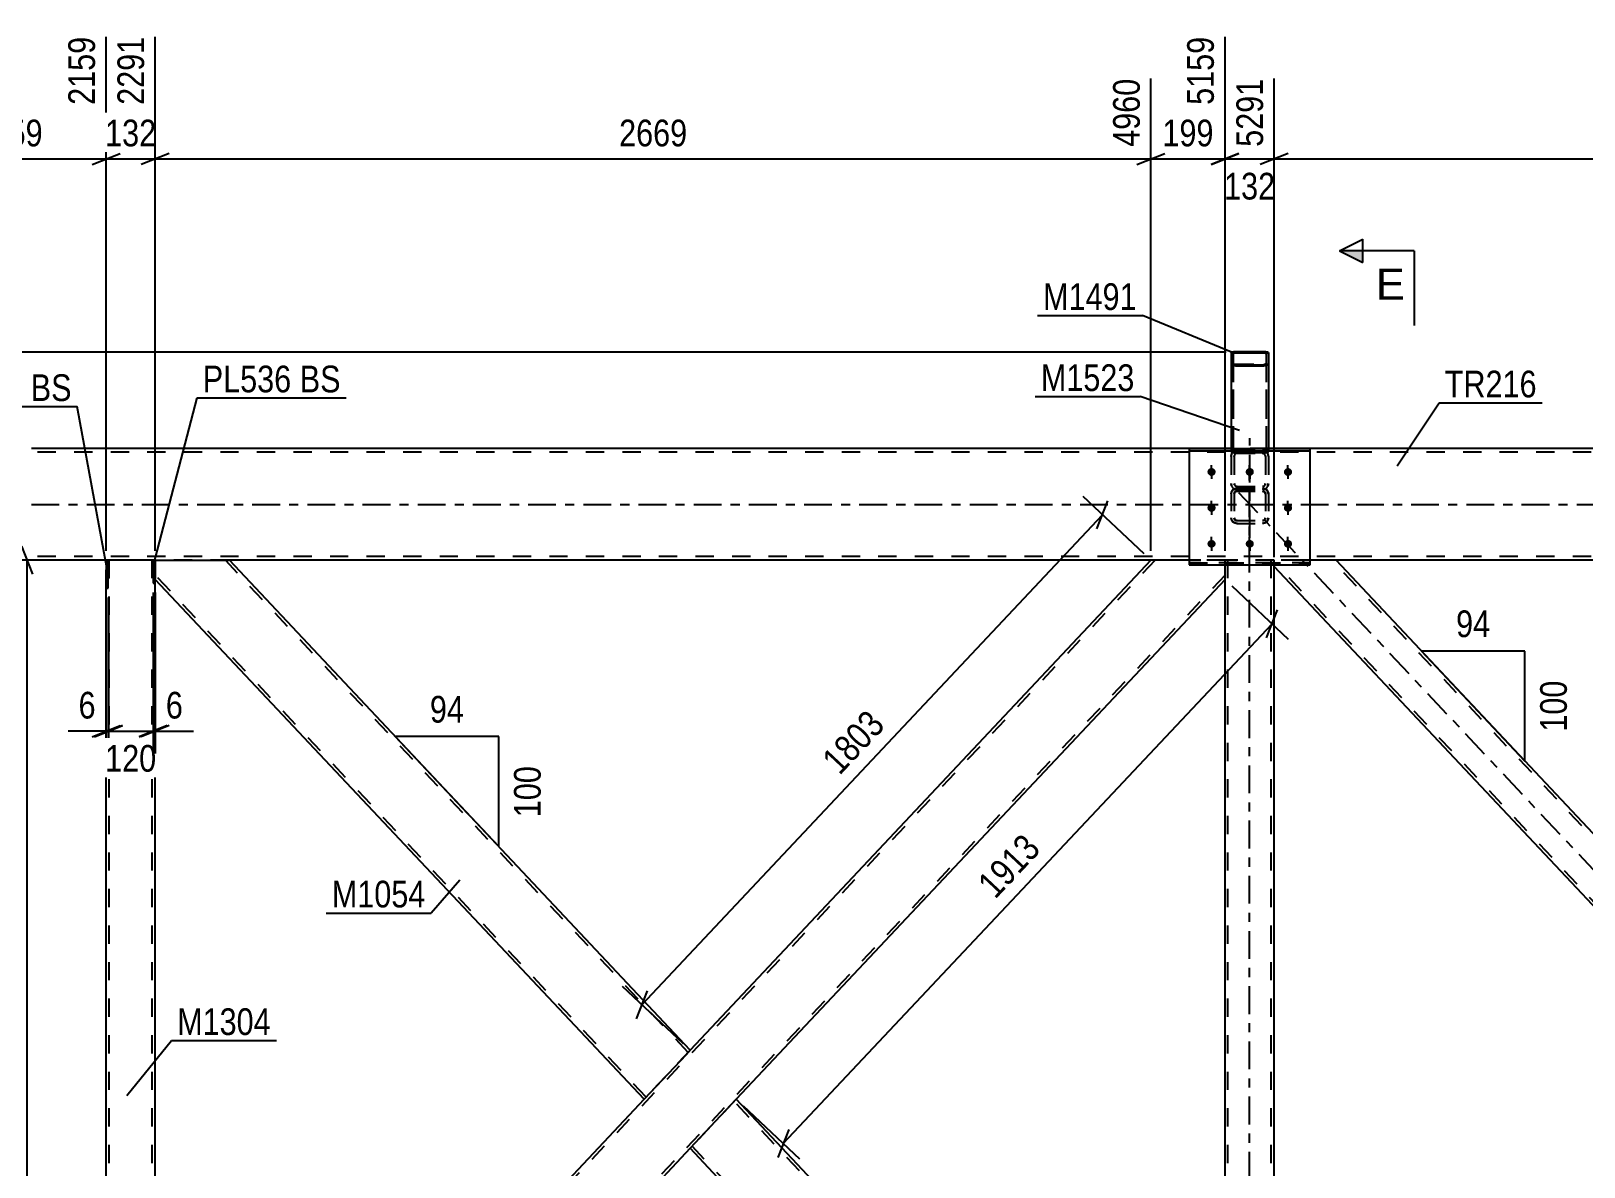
# Model space of a CAD drawing. Header units: millimetres. Extents: x 0 to 1189, y 0 to 841.
# Drawn here: x 98.6 to 265.1, y 600.6 to 722.4 of the extents above; entities that cross this region are included whole.
import ezdxf

# ---------------------------------------------------------------- set-up
doc = ezdxf.new("R2010")
doc.units = ezdxf.units.MM
doc.linetypes.add('DXK_LINE_DOT2', pattern=[3.9198, 1.9599, -1.9599])
doc.linetypes.add('DXK_LINE_DOT3', pattern=[5.9187, 2.979, -0.9799, 0.9799, -0.9799])
doc.styles.add('Arial', font='ARIAL.TTF', dxfattribs={"height": 0.2})
doc.styles.add('Arial Narrow', font='ARIALN.TTF', dxfattribs={"height": 0.2})

# ---------------------------------------------------------------- blocks, each defined once
blk = doc.blocks.new('Part-761551702-4810 - 4748')
at = {"color": 7, "linetype": 'DXK_LINE_DOT3'}
blk.add_line((229.27, 540.02), (229.27, 675.62), dxfattribs=at)
at = {"color": 7, "linetype": 'DXK_LINE_DOT2'}
for p, q in [((231.91, 665.62), (226.63, 665.62)), ((226.63, 663.55), (226.63, 665.62)), ((226.95, 550.02), (226.95, 665.62)), ((231.59, 550.02), (231.59, 665.62)), ((231.91, 664.96), (231.91, 665.62)), ((226.63, 550.02), (226.63, 552.08)), ((231.91, 550.02), (226.63, 550.02)), ((231.91, 550.02), (231.91, 550.68))]:
    blk.add_line(p, q, dxfattribs=at)
at = {"color": 2, "linetype": 'Continuous'}
for p, q in [((231.91, 550.68), (231.91, 664.96)), ((226.63, 552.08), (226.63, 663.55))]:
    blk.add_line(p, q, dxfattribs=at)
blk = doc.blocks.new('Part-761551702-4831 - 4748')
at = {"color": 2, "linetype": 'Continuous'}
for p, q in [((235.78, 677.57), (222.78, 677.57)), ((222.78, 677.57), (222.78, 665.13)), ((222.78, 677.35), (235.78, 677.35)), ((235.78, 665.13), (235.78, 677.57)), ((222.78, 665.13), (235.78, 665.13))]:
    blk.add_line(p, q, dxfattribs=at)
at = {"color": 7, "linetype": 'DXK_LINE_DOT2'}
blk.add_line((222.78, 665.35), (235.78, 665.35), dxfattribs=at)
blk = doc.blocks.new('Bolt-761551702-4832 - 4748')
at = {"linetype": 'Continuous'}
for points in [[(225.18, 675.51), (225.28, 675.5), (225.36, 675.47), (225.44, 675.43), (225.51, 675.37), (225.57, 675.3), (225.6, 675.22), (225.62, 675.14), (225.62, 675.05), (225.6, 674.96), (225.57, 674.89), (225.51, 674.82), (225.44, 674.76), (225.36, 674.71), (225.28, 674.69), (225.18, 674.68), (225.09, 674.69), (225.01, 674.71), (224.93, 674.76), (224.86, 674.82), (224.8, 674.89), (224.77, 674.96), (224.75, 675.05), (224.75, 675.14), (224.77, 675.22), (224.8, 675.3), (224.86, 675.37), (224.93, 675.43), (225.01, 675.47), (225.09, 675.5)], [(229.28, 675.51), (229.38, 675.5), (229.46, 675.47), (229.54, 675.43), (229.61, 675.37), (229.67, 675.3), (229.7, 675.22), (229.72, 675.14), (229.72, 675.05), (229.7, 674.96), (229.67, 674.89), (229.61, 674.82), (229.54, 674.76), (229.46, 674.71), (229.38, 674.69), (229.28, 674.68), (229.19, 674.69), (229.11, 674.71), (229.03, 674.76), (228.96, 674.82), (228.9, 674.89), (228.87, 674.96), (228.85, 675.05), (228.85, 675.14), (228.87, 675.22), (228.9, 675.3), (228.96, 675.37), (229.03, 675.43), (229.11, 675.47), (229.19, 675.5)], [(233.38, 675.51), (233.48, 675.5), (233.56, 675.47), (233.64, 675.43), (233.71, 675.37), (233.77, 675.3), (233.8, 675.22), (233.82, 675.14), (233.82, 675.05), (233.8, 674.96), (233.77, 674.89), (233.71, 674.82), (233.64, 674.76), (233.56, 674.71), (233.48, 674.69), (233.38, 674.68), (233.29, 674.69), (233.21, 674.71), (233.13, 674.76), (233.06, 674.82), (233, 674.89), (232.97, 674.96), (232.95, 675.05), (232.95, 675.14), (232.97, 675.22), (233, 675.3), (233.06, 675.37), (233.13, 675.43), (233.21, 675.47), (233.29, 675.5)], [(225.18, 671.65), (225.28, 671.64), (225.36, 671.62), (225.44, 671.57), (225.51, 671.52), (225.57, 671.45), (225.6, 671.37), (225.62, 671.28), (225.62, 671.2), (225.6, 671.11), (225.57, 671.03), (225.51, 670.96), (225.44, 670.9), (225.36, 670.86), (225.28, 670.83), (225.18, 670.83), (225.09, 670.83), (225.01, 670.86), (224.93, 670.9), (224.86, 670.96), (224.8, 671.03), (224.77, 671.11), (224.75, 671.2), (224.75, 671.28), (224.77, 671.37), (224.8, 671.45), (224.86, 671.52), (224.93, 671.57), (225.01, 671.62), (225.09, 671.64)], [(233.38, 671.65), (233.48, 671.64), (233.56, 671.62), (233.64, 671.57), (233.71, 671.52), (233.77, 671.45), (233.8, 671.37), (233.82, 671.28), (233.82, 671.2), (233.8, 671.11), (233.77, 671.03), (233.71, 670.96), (233.64, 670.9), (233.56, 670.86), (233.48, 670.83), (233.38, 670.83), (233.29, 670.83), (233.21, 670.86), (233.13, 670.9), (233.06, 670.96), (233, 671.03), (232.97, 671.11), (232.95, 671.2), (232.95, 671.28), (232.97, 671.37), (233, 671.45), (233.06, 671.52), (233.13, 671.57), (233.21, 671.62), (233.29, 671.64)], [(225.18, 667.8), (225.28, 667.79), (225.36, 667.76), (225.44, 667.72), (225.51, 667.66), (225.57, 667.59), (225.6, 667.51), (225.62, 667.43), (225.62, 667.34), (225.6, 667.26), (225.57, 667.18), (225.51, 667.11), (225.44, 667.05), (225.36, 667.01), (225.28, 666.98), (225.18, 666.97), (225.09, 666.98), (225.01, 667.01), (224.93, 667.05), (224.86, 667.11), (224.8, 667.18), (224.77, 667.26), (224.75, 667.34), (224.75, 667.43), (224.77, 667.51), (224.8, 667.59), (224.86, 667.66), (224.93, 667.72), (225.01, 667.76), (225.09, 667.79)], [(229.28, 667.8), (229.38, 667.79), (229.46, 667.76), (229.54, 667.72), (229.61, 667.66), (229.67, 667.59), (229.7, 667.51), (229.72, 667.43), (229.72, 667.34), (229.7, 667.26), (229.67, 667.18), (229.61, 667.11), (229.54, 667.05), (229.46, 667.01), (229.38, 666.98), (229.28, 666.97), (229.19, 666.98), (229.11, 667.01), (229.03, 667.05), (228.96, 667.11), (228.9, 667.18), (228.87, 667.26), (228.85, 667.34), (228.85, 667.43), (228.87, 667.51), (228.9, 667.59), (228.96, 667.66), (229.03, 667.72), (229.11, 667.76), (229.19, 667.79)], [(233.38, 667.8), (233.48, 667.79), (233.56, 667.76), (233.64, 667.72), (233.71, 667.66), (233.77, 667.59), (233.8, 667.51), (233.82, 667.43), (233.82, 667.34), (233.8, 667.26), (233.77, 667.18), (233.71, 667.11), (233.64, 667.05), (233.56, 667.01), (233.48, 666.98), (233.38, 666.97), (233.29, 666.98), (233.21, 667.01), (233.13, 667.05), (233.06, 667.11), (233, 667.18), (232.97, 667.26), (232.95, 667.34), (232.95, 667.43), (232.97, 667.51), (233, 667.59), (233.06, 667.66), (233.13, 667.72), (233.21, 667.76), (233.29, 667.79)]]:
    blk.add_hatch(color=1, dxfattribs=at).paths.add_polyline_path(points)
at = {"color": 1, "linetype": 'Continuous'}
for p, q in [((225.18, 675.49), (225.18, 674.35)), ((229.28, 675.49), (229.28, 674.35)), ((233.38, 675.49), (233.38, 674.35)), ((225.18, 671.64), (225.18, 670.5)), ((233.38, 671.64), (233.38, 670.5)), ((225.18, 667.78), (225.18, 666.65)), ((229.28, 667.78), (229.28, 666.65)), ((233.38, 667.78), (233.38, 666.65))]:
    blk.add_line(p, q, dxfattribs=at)
blk = doc.blocks.new('Part-761551702-4893 - 4748')
at = {"color": 7, "linetype": 'DXK_LINE_DOT2'}
for p, q in [((219.13, 665.62), (111.91, 551.61)), ((218.76, 665.62), (218.69, 665.62)), ((226.63, 665.62), (222.78, 665.62)), ((226.63, 665.13), (226.63, 665.62)), ((226.63, 664.02), (119.42, 550.02)), ((169.27, 613.07), (164.33, 607.82)), ((174.22, 607.82), (169.27, 602.56)), ((111.91, 550.02), (111.91, 552.08)), ((118.98, 550.02), (119.6, 550.02)), ((119.86, 550.02), (119.79, 550.02))]:
    blk.add_line(p, q, dxfattribs=at)
at = {"color": 2, "linetype": 'Continuous'}
for p, q in [((218.69, 665.62), (169.27, 613.07)), ((218.76, 665.62), (218.76, 665.62)), ((222.78, 665.62), (218.76, 665.62)), ((226.63, 663.55), (226.63, 665.13)), ((226.63, 663.55), (174.22, 607.82)), ((164.33, 607.82), (111.91, 552.08)), ((169.27, 602.56), (119.86, 550.02)), ((118.98, 550.02), (111.91, 550.02)), ((119.79, 550.02), (118.98, 550.02)), ((119.79, 550.02), (119.79, 550.02))]:
    blk.add_line(p, q, dxfattribs=at)
blk = doc.blocks.new('Part-761551702-4898 - 4748')
at = {"color": 7, "linetype": 'DXK_LINE_DOT2'}
for p, q in [((111.91, 665.62), (106.63, 665.62)), ((106.63, 662.64), (106.63, 665.62)), ((106.95, 550.02), (106.95, 665.62)), ((111.59, 550.02), (111.59, 665.62)), ((111.91, 663.15), (111.91, 665.62)), ((106.63, 550.02), (106.63, 552.99)), ((111.91, 550.02), (111.91, 552.48)), ((111.91, 550.02), (106.63, 550.02))]:
    blk.add_line(p, q, dxfattribs=at)
at = {"color": 2, "linetype": 'Continuous'}
for p, q in [((111.91, 552.48), (111.91, 663.15)), ((106.63, 552.99), (106.63, 662.64))]:
    blk.add_line(p, q, dxfattribs=at)
blk = doc.blocks.new('Part-761551702-4953 - 4748')
at = {"color": 2, "linetype": 'Continuous'}
for p, q in [((169.27, 602.56), (174.22, 607.82)), ((226.63, 552.08), (174.22, 607.82)), ((218.69, 550.02), (169.27, 602.56)), ((226.63, 550.02), (226.63, 552.08)), ((218.76, 550.02), (226.63, 550.02))]:
    blk.add_line(p, q, dxfattribs=at)
at = {"color": 7, "linetype": 'DXK_LINE_DOT2'}
for p, q in [((226.63, 551.61), (174, 607.58)), ((169.49, 602.79), (169.51, 602.81)), ((219.13, 550.02), (169.49, 602.79)), ((218.76, 550.02), (218.69, 550.02))]:
    blk.add_line(p, q, dxfattribs=at)
blk = doc.blocks.new('Part-761551702-4989 - 4748')
at = {"color": 7, "linetype": 'DXK_LINE_DOT2'}
for p, q in [((227.28, 676.76), (227.33, 677.02)), ((227.28, 676.76), (227.28, 670.18)), ((227.63, 676.89), (227.6, 676.76)), ((227.6, 676.76), (227.6, 670.18)), ((227.68, 677.39), (227.92, 677.44)), ((227.92, 677.1), (227.8, 677.08)), ((227.92, 677.44), (230.64, 677.44)), ((227.92, 677.1), (230.64, 677.1)), ((230.64, 677.44), (230.89, 677.39)), ((230.77, 677.08), (230.64, 677.1)), ((230.96, 676.76), (230.94, 676.89)), ((230.96, 676.76), (230.96, 670.18)), ((231.24, 677.02), (231.28, 676.76)), ((231.28, 676.76), (231.28, 670.18)), ((227.33, 673.61), (227.28, 673.87)), ((227.33, 672.97), (227.28, 672.74)), ((227.47, 673.16), (227.33, 672.97)), ((227.68, 673.29), (227.47, 673.16)), ((227.6, 673.87), (227.63, 673.74)), ((227.6, 672.74), (227.63, 672.85)), ((227.63, 672.85), (227.7, 672.95)), ((227.92, 673.34), (227.68, 673.29)), ((227.92, 673.19), (227.68, 673.24)), ((227.7, 672.95), (227.8, 673.01)), ((227.8, 673.55), (227.92, 673.53)), ((227.8, 673.01), (227.92, 673.04)), ((227.92, 673.53), (230.64, 673.53)), ((227.92, 673.34), (230.64, 673.34)), ((227.92, 673.19), (230.64, 673.19)), ((227.92, 673.04), (230.64, 673.04)), ((230.64, 673.53), (230.77, 673.55)), ((230.89, 673.29), (230.64, 673.34)), ((230.89, 673.24), (230.64, 673.19)), ((230.64, 673.04), (230.77, 673.01)), ((230.77, 673.01), (230.87, 672.95)), ((230.87, 672.95), (230.94, 672.85)), ((231.1, 673.16), (230.89, 673.29)), ((230.94, 673.74), (230.96, 673.87)), ((230.94, 672.85), (230.96, 672.74)), ((231.24, 672.97), (231.1, 673.16)), ((231.28, 673.87), (231.24, 673.61)), ((231.28, 672.74), (231.24, 672.97)), ((227.28, 670.18), (227.33, 669.95)), ((227.33, 669.95), (227.47, 669.75)), ((227.47, 669.75), (227.68, 669.62)), ((227.63, 670.07), (227.6, 670.18)), ((227.7, 669.97), (227.63, 670.07)), ((227.68, 669.62), (227.92, 669.58)), ((227.8, 669.9), (227.7, 669.97)), ((227.92, 669.88), (227.8, 669.9)), ((227.92, 669.88), (230.64, 669.88)), ((227.92, 669.58), (230.64, 669.58)), ((230.77, 669.9), (230.64, 669.88)), ((230.64, 669.58), (230.89, 669.62)), ((230.87, 669.97), (230.77, 669.9)), ((230.94, 670.07), (230.87, 669.97)), ((230.89, 669.62), (231.1, 669.75)), ((230.96, 670.18), (230.94, 670.07)), ((231.1, 669.75), (231.24, 669.95)), ((231.24, 669.95), (231.28, 670.18))]:
    blk.add_line(p, q, dxfattribs=at)
for centre, radius, start, end in [((227.95, 676.79), 0.662, 114.32, 159.2417), ((227.94, 676.77), 0.331, 114.32, 159.2417), ((230.63, 676.77), 0.331, 20.7583, 65.68), ((230.62, 676.79), 0.662, 20.7583, 65.68), ((227.95, 673.84), 0.662, 200.7583, 245.68), ((227.94, 673.85), 0.331, 200.7583, 245.68), ((230.63, 673.85), 0.331, 294.32, 339.2417), ((230.62, 673.84), 0.662, 294.32, 339.2417)]:
    blk.add_arc(centre, radius, start, end, dxfattribs=at)
blk = doc.blocks.new('Part-761551702-4994 - 4748')
at = {"color": 2, "linetype": 'Continuous'}
for p, q in [((111.91, 665.62), (119.79, 665.62)), ((169.27, 613.07), (119.86, 665.62)), ((164.33, 607.82), (111.91, 663.55)), ((168.84, 612.6), (169.15, 612.93)), ((169.27, 613.07), (169.15, 612.93)), ((168.84, 612.6), (164.33, 607.82))]:
    blk.add_line(p, q, dxfattribs=at)
at = {"color": 7, "linetype": 'DXK_LINE_DOT2'}
for p, q in [((111.91, 663.55), (111.91, 665.62)), ((119.86, 665.62), (118.98, 665.62)), ((169.06, 612.84), (119.42, 665.62)), ((164.55, 608.05), (111.91, 664.02)), ((169.15, 612.93), (169.06, 612.84)), ((169, 612.78), (168.84, 612.6)), ((164.55, 608.05), (164.57, 608.07))]:
    blk.add_line(p, q, dxfattribs=at)
blk = doc.blocks.new('Part-761551702-4999 - 4748')
at = {"color": 7, "linetype": 'DXK_LINE_DOT2'}
for p, q in [((340.45, 665.62), (231.91, 550.21)), ((346.63, 665.42), (238.1, 550.02)), ((346.63, 665.62), (340.01, 665.62)), ((289.27, 611.67), (285.65, 607.82)), ((292.9, 607.82), (289.27, 603.96)), ((238.54, 550.02), (231.91, 550.02))]:
    blk.add_line(p, q, dxfattribs=at)
at = {"color": 2, "linetype": 'Continuous'}
for p, q in [((340.01, 665.62), (289.27, 611.67)), ((346.63, 664.96), (292.9, 607.82)), ((346.63, 664.96), (346.63, 665.62)), ((231.91, 550.68), (285.65, 607.82)), ((289.27, 603.96), (238.54, 550.02)), ((231.91, 550.02), (231.91, 550.68))]:
    blk.add_line(p, q, dxfattribs=at)
blk = doc.blocks.new('Part-761551702-5028 - 4748')
at = {"color": 7, "linetype": 'DXK_LINE_DOT3'}
blk.add_line((229.28, 668.04), (229.28, 678.73), dxfattribs=at)
at = {"color": 7, "linetype": 'DXK_LINE_DOT2'}
for p, q in [((227.33, 677.02), (227.28, 676.76)), ((227.28, 676.76), (227.28, 670.18)), ((227.6, 676.76), (227.63, 676.89)), ((227.6, 676.76), (227.6, 670.18)), ((227.92, 677.44), (227.68, 677.39)), ((227.8, 677.07), (227.92, 677.1)), ((227.92, 677.44), (230.64, 677.44)), ((227.92, 677.1), (230.64, 677.1)), ((230.89, 677.39), (230.64, 677.44)), ((230.64, 677.1), (230.77, 677.07)), ((230.94, 676.89), (230.96, 676.76)), ((230.96, 676.76), (230.96, 670.18)), ((231.28, 676.76), (231.24, 677.02)), ((231.28, 676.76), (231.28, 670.18)), ((227.28, 673.87), (227.33, 673.61)), ((227.28, 672.74), (227.33, 672.97)), ((227.33, 672.97), (227.47, 673.16)), ((227.47, 673.16), (227.68, 673.29)), ((227.63, 673.74), (227.6, 673.87)), ((227.63, 672.85), (227.6, 672.74)), ((227.7, 672.95), (227.63, 672.85)), ((227.68, 673.29), (227.92, 673.34)), ((227.68, 673.24), (227.92, 673.18)), ((227.8, 673.01), (227.7, 672.95)), ((227.92, 673.53), (227.8, 673.55)), ((227.92, 673.04), (227.8, 673.01)), ((227.92, 673.53), (230.64, 673.53)), ((227.92, 673.34), (230.64, 673.34)), ((227.92, 673.18), (230.64, 673.18)), ((227.92, 673.04), (230.64, 673.04)), ((230.77, 673.55), (230.64, 673.53)), ((230.64, 673.34), (230.89, 673.29)), ((230.64, 673.18), (230.89, 673.24)), ((230.77, 673.01), (230.64, 673.04)), ((230.87, 672.95), (230.77, 673.01)), ((230.94, 672.85), (230.87, 672.95)), ((230.89, 673.29), (231.1, 673.16)), ((230.96, 673.87), (230.94, 673.74)), ((230.96, 672.74), (230.94, 672.85)), ((231.1, 673.16), (231.24, 672.97)), ((231.24, 673.61), (231.28, 673.87)), ((231.24, 672.97), (231.28, 672.74)), ((227.33, 669.95), (227.28, 670.18)), ((227.47, 669.75), (227.33, 669.95)), ((227.68, 669.62), (227.47, 669.75)), ((227.6, 670.18), (227.63, 670.06)), ((227.63, 670.06), (227.7, 669.97)), ((227.92, 669.58), (227.68, 669.62)), ((227.7, 669.97), (227.8, 669.9)), ((227.8, 669.9), (227.92, 669.88)), ((227.92, 669.88), (230.64, 669.88)), ((227.92, 669.58), (230.64, 669.58)), ((230.64, 669.88), (230.77, 669.9)), ((230.89, 669.62), (230.64, 669.58)), ((230.77, 669.9), (230.87, 669.97)), ((230.87, 669.97), (230.94, 670.06)), ((231.1, 669.75), (230.89, 669.62)), ((230.94, 670.06), (230.96, 670.18)), ((231.24, 669.95), (231.1, 669.75)), ((231.28, 670.18), (231.24, 669.95))]:
    blk.add_line(p, q, dxfattribs=at)
for centre, radius, start, end in [((227.95, 676.79), 0.662, 114.32, 159.2417), ((227.94, 676.77), 0.331, 114.32, 159.2417), ((230.63, 676.77), 0.331, 20.7583, 65.68), ((230.62, 676.79), 0.662, 20.7583, 65.68), ((227.95, 673.84), 0.662, 200.7583, 245.68), ((227.94, 673.85), 0.331, 200.7583, 245.68), ((230.63, 673.85), 0.331, 294.32, 339.2417), ((230.62, 673.84), 0.662, 294.32, 339.2417)]:
    blk.add_arc(centre, radius, start, end, dxfattribs=at)
blk = doc.blocks.new('Part-761551702-5031 - 4748')
at = {"color": 7, "linetype": 'DXK_LINE_DOT2'}
for p, q in [((235.78, 677.57), (222.78, 677.57)), ((222.78, 677.57), (222.78, 665.13)), ((222.78, 677.35), (235.78, 677.35)), ((235.78, 665.13), (235.78, 677.57)), ((235.78, 665.35), (222.78, 665.35)), ((222.78, 665.13), (235.78, 665.13))]:
    blk.add_line(p, q, dxfattribs=at)
blk = doc.blocks.new('Part-761551702-5036 - 4748')
at = {"color": 7, "linetype": 'DXK_LINE_DOT3'}
blk.add_line((228.07, 672.9), (294.31, 602.46), dxfattribs=at)
at = {"color": 7, "linetype": 'DXK_LINE_DOT2'}
for p, q in [((238.54, 665.62), (231.91, 665.62)), ((231.91, 665.13), (231.91, 665.62)), ((285.87, 608.05), (231.91, 665.42)), ((289.06, 611.44), (238.1, 665.62)), ((289.24, 611.63), (288.84, 611.2)), ((285.87, 608.05), (285.89, 608.07))]:
    blk.add_line(p, q, dxfattribs=at)
at = {"color": 2, "linetype": 'Continuous'}
for p, q in [((231.91, 664.96), (231.91, 665.13)), ((285.65, 607.82), (231.91, 664.96)), ((289.27, 611.67), (238.54, 665.62)), ((288.84, 611.2), (285.65, 607.82)), ((289.27, 611.67), (288.84, 611.2))]:
    blk.add_line(p, q, dxfattribs=at)
blk = doc.blocks.new('Part-761551702-5060 - 4748')
at = {"color": 7, "linetype": 'DXK_LINE_DOT2'}
for p, q in [((111.67, 665.62), (111.91, 665.62)), ((111.67, 665.62), (111.67, 663.15)), ((111.91, 665.62), (111.91, 663.15)), ((111.67, 663.15), (111.91, 663.15))]:
    blk.add_line(p, q, dxfattribs=at)
blk = doc.blocks.new('Part-761551702-5067 - 4748')
at = {"color": 2, "linetype": 'Continuous'}
for p, q in [((106.64, 665.62), (106.63, 662.64)), ((106.88, 665.62), (106.64, 665.62)), ((106.87, 662.64), (106.88, 665.62)), ((106.63, 662.64), (106.87, 662.64))]:
    blk.add_line(p, q, dxfattribs=at)
blk = doc.blocks.new('Part-761551702-5072 - 4748')
at = {"color": 7, "linetype": 'DXK_LINE_DOT2'}
for p, q in [((106.64, 665.62), (106.63, 662.64)), ((106.64, 665.62), (106.88, 665.62)), ((106.88, 665.62), (106.87, 662.64)), ((106.63, 662.64), (106.87, 662.64))]:
    blk.add_line(p, q, dxfattribs=at)
blk = doc.blocks.new('Part-761551702-5093 - 4748')
at = {"color": 2, "linetype": 'Continuous'}
for p, q in [((227.28, 677.62), (98.63, 677.62)), ((467.28, 677.62), (231.28, 677.62)), ((106.64, 665.62), (98.63, 665.62)), ((111.67, 665.62), (106.88, 665.62)), ((218.76, 665.62), (119.79, 665.62)), ((462.78, 665.62), (235.78, 665.62))]:
    blk.add_line(p, q, dxfattribs=at)
at = {"color": 7, "linetype": 'DXK_LINE_DOT2'}
for p, q in [((1077.28, 677.22), (98.63, 677.22)), ((231.28, 677.62), (227.28, 677.62)), ((1077.28, 666.02), (98.63, 666.02)), ((106.88, 665.62), (106.64, 665.62)), ((119.79, 665.62), (111.67, 665.62)), ((235.78, 665.62), (218.76, 665.62))]:
    blk.add_line(p, q, dxfattribs=at)
at = {"color": 7, "linetype": 'DXK_LINE_DOT3'}
blk.add_line((98.63, 671.62), (1077.28, 671.62), dxfattribs=at)
blk = doc.blocks.new('Part-761551702-5103 - 4748')
at = {"color": 2, "linetype": 'Continuous'}
for p, q in [((111.91, 665.62), (111.67, 665.62)), ((111.67, 665.62), (111.67, 663.15)), ((111.91, 663.15), (111.91, 665.62)), ((111.67, 663.15), (111.91, 663.15))]:
    blk.add_line(p, q, dxfattribs=at)
blk = doc.blocks.new('Bolt-761551702-5142 - 4748')
at = {"color": 1, "linetype": 'DXK_LINE_DOT2'}
for p, q in [((225.18, 674.69), (225.18, 675.83)), ((229.26, 674.69), (229.26, 675.83)), ((233.38, 674.69), (233.38, 675.83)), ((225.18, 670.86), (225.18, 672)), ((233.38, 670.86), (233.38, 672)), ((225.18, 666.99), (225.18, 668.12)), ((229.26, 666.99), (229.26, 668.12)), ((233.38, 666.99), (233.38, 668.12))]:
    blk.add_line(p, q, dxfattribs=at)
blk = doc.blocks.new('Part-761551702-5170 - 4748')
at = {"color": 2, "linetype": 'Continuous'}
for p, q in [((227.32, 687.84), (227.28, 687.78)), ((227.42, 687.9), (227.32, 687.84)), ((227.58, 687.94), (227.42, 687.9)), ((227.52, 687.78), (227.54, 687.81)), ((227.54, 687.81), (227.59, 687.84)), ((227.76, 687.95), (227.58, 687.94)), ((227.59, 687.84), (227.67, 687.86)), ((227.67, 687.86), (227.76, 687.86)), ((227.76, 687.95), (230.8, 687.95)), ((227.76, 687.86), (230.8, 687.86)), ((230.99, 687.94), (230.8, 687.95)), ((230.8, 687.86), (230.9, 687.86)), ((230.9, 687.86), (230.97, 687.84)), ((230.97, 687.84), (231.03, 687.81)), ((231.14, 687.9), (230.99, 687.94)), ((231.03, 687.81), (231.04, 687.78)), ((231.25, 687.84), (231.14, 687.9)), ((231.28, 687.78), (231.25, 687.84)), ((227.28, 687.78), (227.28, 677.57)), ((227.28, 686.67), (227.32, 686.6)), ((227.32, 686.6), (227.42, 686.55)), ((227.42, 686.55), (227.58, 686.51)), ((227.52, 687.78), (227.52, 686.67)), ((227.54, 686.64), (227.52, 686.67)), ((227.59, 686.61), (227.54, 686.64)), ((227.58, 686.51), (227.76, 686.49)), ((227.67, 686.59), (227.59, 686.61)), ((227.76, 686.58), (227.67, 686.59)), ((227.76, 686.58), (230.8, 686.58)), ((227.76, 686.49), (230.8, 686.49)), ((230.9, 686.59), (230.8, 686.58)), ((230.8, 686.49), (230.99, 686.51)), ((230.97, 686.61), (230.9, 686.59)), ((231.03, 686.64), (230.97, 686.61)), ((230.99, 686.51), (231.14, 686.55)), ((231.04, 686.67), (231.03, 686.64)), ((231.04, 687.78), (231.04, 686.67)), ((231.14, 686.55), (231.25, 686.6)), ((231.25, 686.6), (231.28, 686.67)), ((231.28, 687.78), (231.28, 677.57))]:
    blk.add_line(p, q, dxfattribs=at)
at = {"color": 7, "linetype": 'DXK_LINE_DOT2'}
for p, q in [((227.52, 686.67), (227.52, 677.3)), ((231.04, 686.67), (231.04, 677.3)), ((231.28, 677.62), (227.28, 677.62)), ((227.28, 677.57), (227.28, 677.3)), ((227.28, 677.44), (227.52, 677.44)), ((227.32, 677.24), (227.28, 677.3)), ((227.42, 677.18), (227.32, 677.24)), ((227.58, 677.14), (227.42, 677.18)), ((227.52, 677.3), (227.54, 677.27)), ((227.54, 677.27), (227.59, 677.24)), ((227.76, 677.13), (227.58, 677.14)), ((227.59, 677.24), (227.67, 677.22)), ((227.67, 677.22), (227.76, 677.22)), ((227.76, 677.22), (230.8, 677.22)), ((230.8, 677.13), (227.76, 677.13)), ((230.8, 677.22), (230.9, 677.22)), ((230.99, 677.14), (230.8, 677.13)), ((230.9, 677.22), (230.97, 677.24)), ((230.97, 677.24), (231.03, 677.27)), ((231.14, 677.18), (230.99, 677.14)), ((231.03, 677.27), (231.04, 677.3)), ((231.04, 677.44), (231.28, 677.44)), ((231.25, 677.24), (231.14, 677.18)), ((231.28, 677.3), (231.25, 677.24)), ((231.28, 677.57), (231.28, 677.3))]:
    blk.add_line(p, q, dxfattribs=at)
blk = doc.blocks.new('Part-761551702-5205 - 4748')
at = {"color": 2, "linetype": 'Continuous'}
for p, q in [((227.28, 687.84), (227.32, 687.91)), ((227.28, 687.84), (227.28, 677.62)), ((227.32, 687.91), (227.42, 687.96)), ((227.42, 687.96), (227.58, 688)), ((227.58, 688), (227.76, 688.01)), ((227.76, 688.01), (230.8, 688.01)), ((230.8, 688.01), (230.99, 688)), ((230.99, 688), (231.14, 687.96)), ((231.14, 687.96), (231.25, 687.91)), ((231.25, 687.91), (231.28, 687.84)), ((231.28, 687.84), (231.28, 687.78))]:
    blk.add_line(p, q, dxfattribs=at)
at = {"color": 7, "linetype": 'DXK_LINE_DOT2'}
for p, q in [((227.54, 687.87), (227.52, 687.84)), ((227.52, 687.84), (227.52, 677.3)), ((227.59, 687.9), (227.54, 687.87)), ((227.67, 687.92), (227.59, 687.9)), ((227.76, 687.93), (227.67, 687.92)), ((227.76, 687.93), (230.8, 687.93)), ((230.9, 687.92), (230.8, 687.93)), ((230.97, 687.9), (230.9, 687.92)), ((231.03, 687.87), (230.97, 687.9)), ((231.04, 687.84), (231.03, 687.87)), ((231.04, 687.84), (231.04, 677.3)), ((227.32, 686.67), (227.28, 686.73)), ((227.42, 686.61), (227.32, 686.67)), ((227.58, 686.57), (227.42, 686.61)), ((227.52, 686.73), (227.54, 686.7)), ((227.54, 686.7), (227.59, 686.67)), ((227.76, 686.56), (227.58, 686.57)), ((227.59, 686.67), (227.67, 686.65)), ((227.67, 686.65), (227.76, 686.64)), ((227.76, 686.64), (230.8, 686.64)), ((227.76, 686.56), (230.8, 686.56)), ((230.8, 686.64), (230.9, 686.65)), ((230.99, 686.57), (230.8, 686.56)), ((230.9, 686.65), (230.97, 686.67)), ((230.97, 686.67), (231.03, 686.7)), ((231.14, 686.61), (230.99, 686.57)), ((231.03, 686.7), (231.04, 686.73)), ((231.25, 686.67), (231.14, 686.61)), ((231.28, 686.73), (231.25, 686.67)), ((231.28, 687.78), (231.28, 677.3)), ((231.28, 677.62), (227.28, 677.62)), ((227.28, 677.62), (227.28, 677.3)), ((227.28, 677.44), (227.52, 677.44)), ((227.28, 677.3), (227.32, 677.23)), ((227.32, 677.23), (227.42, 677.17)), ((227.42, 677.17), (227.58, 677.13)), ((227.54, 677.26), (227.52, 677.3)), ((227.59, 677.23), (227.54, 677.26)), ((227.58, 677.13), (227.76, 677.12)), ((227.67, 677.22), (227.59, 677.23)), ((227.76, 677.21), (227.67, 677.22)), ((227.76, 677.21), (230.8, 677.21)), ((227.76, 677.12), (230.8, 677.12)), ((230.9, 677.22), (230.8, 677.21)), ((230.8, 677.12), (230.99, 677.13)), ((230.97, 677.23), (230.9, 677.22)), ((231.03, 677.26), (230.97, 677.23)), ((230.99, 677.13), (231.14, 677.17)), ((231.04, 677.3), (231.03, 677.26)), ((231.04, 677.44), (231.28, 677.44)), ((231.14, 677.17), (231.25, 677.23)), ((231.25, 677.23), (231.28, 677.3))]:
    blk.add_line(p, q, dxfattribs=at)
blk = doc.blocks.new('StraightDimension-761551702-15722 - 4748')
at = {"color": 7, "linetype": 'Continuous'}
for p, q in [((106.64, 661.64), (106.64, 644.9)), ((106.88, 661.64), (106.88, 644.9)), ((105.14, 646.7), (108.14, 647.9)), ((108.38, 647.9), (105.38, 646.7)), ((106.64, 647.3), (106.88, 647.3))]:
    blk.add_line(p, q, dxfattribs=at)
at = {"color": 0}
blk.add_wipeout([(106.11, 648.05), (106.11, 652.25), (103.08, 652.25), (103.08, 648.05)], dxfattribs=at)
at = {"color": 7, "linetype": 'Continuous'}
blk.add_line((106.64, 647.3), (102.56, 647.3), dxfattribs=at)
blk.add_line((106.64, 647.3), (102.56, 647.3), dxfattribs=at)
at = {"color": 3, "style": 'Arial Narrow'}
blk.add_text('6', height=2.86, dxfattribs=at).set_placement((103.68, 648.65))
blk = doc.blocks.new('StraightDimension-761551702-15366 - 4748')
at = {"color": 7, "linetype": 'Continuous'}
for p, q in [((106.64, 666.62), (106.64, 721.77)), ((85.73, 678.62), (85.73, 711.79)), ((87.23, 709.26), (84.23, 708.06)), ((85.73, 708.66), (106.64, 708.66)), ((105.14, 708.06), (108.14, 709.26))]:
    blk.add_line(p, q, dxfattribs=at)
at = {"color": 0, "linetype": 'Continuous'}
for points in [[(106.04, 722.37), (101.84, 722.37), (101.84, 713.86), (106.04, 713.86)], [(85.13, 712.39), (80.93, 712.39), (80.93, 709.36), (85.13, 709.36)]]:
    blk.add_wipeout(points, dxfattribs=at)
at = {"color": 0}
blk.add_wipeout([(100.44, 709.41), (100.44, 713.61), (91.93, 713.61), (91.93, 709.41)], dxfattribs=at)
at = {"color": 3, "linetype": 'Continuous', "style": 'Arial Narrow'}
for s, height, p in [('2159', 2.863, (105.44, 714.46)), ('0', 2.86, (84.53, 709.96))]:
    blk.add_text(s, height=height, rotation=90.0002, dxfattribs=at).set_placement(p)
at = {"color": 3, "style": 'Arial Narrow'}
blk.add_text('2159', height=2.863, dxfattribs=at).set_placement((92.53, 710.01))
blk = doc.blocks.new('StraightDimension-761551702-15362 - 4748')
at = {"color": 7, "linetype": 'Continuous'}
for p, q in [((226.63, 666.62), (226.63, 721.77)), ((231.91, 665.96), (231.91, 717.27)), ((225.13, 708.06), (228.13, 709.26)), ((226.63, 708.66), (231.91, 708.66)), ((233.41, 709.26), (230.41, 708.06))]:
    blk.add_line(p, q, dxfattribs=at)
at = {"color": 0, "linetype": 'Continuous'}
blk.add_wipeout([(231.31, 717.87), (227.11, 717.87), (227.11, 709.36), (231.31, 709.36)], dxfattribs=at)
at = {"color": 0}
blk.add_wipeout([(232.62, 703.71), (232.62, 707.91), (225.93, 707.91), (225.93, 703.71)], dxfattribs=at)
at = {"color": 3, "linetype": 'Continuous', "style": 'Arial Narrow'}
blk.add_text('5291', height=2.863, rotation=90.0002, dxfattribs=at).set_placement((230.71, 709.96))
at = {"color": 3, "style": 'Arial Narrow'}
blk.add_text('132', height=2.863, dxfattribs=at).set_placement((226.53, 704.31))
blk = doc.blocks.new('StraightDimension-761551702-15365 - 4748')
at = {"color": 7, "linetype": 'Continuous'}
for p, q in [((106.64, 666.62), (106.64, 721.77)), ((111.91, 666.62), (111.91, 721.77)), ((105.14, 708.06), (108.14, 709.26)), ((106.64, 708.66), (111.91, 708.66)), ((113.41, 709.26), (110.41, 708.06))]:
    blk.add_line(p, q, dxfattribs=at)
at = {"color": 0}
blk.add_wipeout([(112.62, 709.41), (112.62, 713.61), (105.93, 713.61), (105.93, 709.41)], dxfattribs=at)
at = {"color": 3, "style": 'Arial Narrow'}
blk.add_text('132', height=2.863, dxfattribs=at).set_placement((106.53, 710.01))
at = {"color": 0, "linetype": 'Continuous'}
blk.add_wipeout([(111.31, 722.37), (107.11, 722.37), (107.11, 713.86), (111.31, 713.86)], dxfattribs=at)
at = {"color": 3, "linetype": 'Continuous', "style": 'Arial Narrow'}
blk.add_text('2291', height=2.863, rotation=90.0002, dxfattribs=at).set_placement((110.71, 714.46))
blk = doc.blocks.new('StraightDimension-761551702-5233 - 4748')
at = {"color": 7, "linetype": 'Continuous'}
for p, q in [((217.96, 666.3), (211.41, 672.46)), ((212.9, 669), (214.08, 672.01)), ((164.07, 617.96), (213.49, 670.51)), ((168.55, 613.76), (162, 619.91)), ((164.67, 619.46), (163.48, 616.46))]:
    blk.add_line(p, q, dxfattribs=at)
at = {"color": 0}
blk.add_wipeout([(191.15, 647.85), (188.09, 650.73), (182.26, 644.52), (185.32, 641.65)], dxfattribs=at)
at = {"color": 3, "style": 'Arial Narrow'}
blk.add_text('1803', height=2.863, rotation=46.7591, dxfattribs=at).set_placement((185.29, 642.49))
blk = doc.blocks.new('AngleDimension-761551702-17544 - 4748')
at = {"color": 7, "linetype": 'Continuous'}
for p, q in [((145.44, 638.42), (137.64, 646.71)), ((148.74, 646.71), (137.64, 646.71)), ((148.74, 634.91), (137.64, 646.71)), ((148.74, 634.91), (148.74, 646.71))]:
    blk.add_line(p, q, dxfattribs=at)
at = {"color": 0}
for points in [[(145.62, 647.61), (145.62, 651.81), (140.76, 651.81), (140.76, 647.61)], [(153.84, 644.15), (149.64, 644.15), (149.64, 637.47), (153.84, 637.47)]]:
    blk.add_wipeout(points, dxfattribs=at)
at = {"color": 3, "style": 'Arial Narrow'}
blk.add_text('94', height=2.863, dxfattribs=at).set_placement((141.36, 648.21))
blk.add_text('100', height=2.863, rotation=90.0002, dxfattribs=at).set_placement((153.24, 638.07))
blk = doc.blocks.new('StraightDimension-761551702-15721 - 4748')
at = {"color": 7, "linetype": 'Continuous'}
for p, q in [((106.88, 661.64), (106.88, 644.45)), ((111.67, 662.15), (111.67, 644.45)), ((105.38, 646.7), (108.38, 647.9)), ((113.17, 647.9), (110.17, 646.7)), ((106.88, 647.3), (111.67, 647.3))]:
    blk.add_line(p, q, dxfattribs=at)
at = {"color": 0}
blk.add_wipeout([(112.62, 642.35), (112.62, 646.55), (105.93, 646.55), (105.93, 642.35)], dxfattribs=at)
at = {"color": 3, "style": 'Arial Narrow'}
blk.add_text('120', height=2.863, dxfattribs=at).set_placement((106.53, 642.95))
blk = doc.blocks.new('StraightDimension-761551702-5466 - 4748')
at = {"color": 7, "linetype": 'Continuous'}
blk.add_line((226.77, 687.95), (45.47, 687.95), dxfattribs=at)
blk = doc.blocks.new('StraightDimension-761551702-5254 - 4748')
at = {"color": 7, "linetype": 'Continuous'}
for p, q in [((227.36, 662.87), (233.42, 657.17)), ((231.08, 657.31), (232.26, 660.32)), ((179.26, 603.08), (231.67, 658.81)), ((174.95, 607.13), (181, 601.43)), ((179.85, 604.58), (178.66, 601.57))]:
    blk.add_line(p, q, dxfattribs=at)
at = {"color": 0}
blk.add_wipeout([(207.83, 634.56), (204.77, 637.44), (198.94, 631.24), (202, 628.36)], dxfattribs=at)
at = {"color": 3, "style": 'Arial Narrow'}
blk.add_text('1913', height=2.863, rotation=46.7591, dxfattribs=at).set_placement((201.98, 629.21))
blk = doc.blocks.new('StraightDimension-761551702-5923 - 4748')
at = {"color": 7, "linetype": 'Continuous'}
for p, q in [((98.78, 664.12), (97.58, 667.12)), ((105.64, 665.62), (95.33, 665.62)), ((98.18, 550.02), (98.18, 665.62)), ((97.58, 551.52), (98.78, 548.52)), ((105.64, 550.02), (95.33, 550.02))]:
    blk.add_line(p, q, dxfattribs=at)
at = {"color": 0}
blk.add_wipeout([(97.43, 612.07), (93.23, 612.07), (93.23, 603.56), (97.43, 603.56)], dxfattribs=at)
at = {"color": 3, "style": 'Arial Narrow'}
blk.add_text('2890', height=2.863, rotation=90.0002, dxfattribs=at).set_placement((96.83, 604.16))
blk = doc.blocks.new('StraightDimension-761551702-15361 - 4748')
at = {"color": 7, "linetype": 'Continuous'}
for p, q in [((231.91, 665.96), (231.91, 717.27)), ((340.01, 666.62), (340.01, 717.27)), ((233.41, 709.26), (230.41, 708.06)), ((231.91, 708.66), (340.01, 708.66)), ((338.51, 708.06), (341.51, 709.26))]:
    blk.add_line(p, q, dxfattribs=at)
at = {"color": 0, "linetype": 'Continuous'}
blk.add_wipeout([(339.41, 717.87), (335.21, 717.87), (335.21, 709.36), (339.41, 709.36)], dxfattribs=at)
at = {"color": 0}
blk.add_wipeout([(290.22, 709.41), (290.22, 713.61), (281.71, 713.61), (281.71, 709.41)], dxfattribs=at)
at = {"color": 3, "linetype": 'Continuous', "style": 'Arial Narrow'}
blk.add_text('7993', height=2.863, rotation=90.0002, dxfattribs=at).set_placement((338.81, 709.96))
at = {"color": 3, "style": 'Arial Narrow'}
blk.add_text('2702', height=2.863, dxfattribs=at).set_placement((282.31, 710.01))
blk = doc.blocks.new('StraightDimension-761551702-15363 - 4748')
at = {"color": 7, "linetype": 'Continuous'}
for p, q in [((226.63, 666.62), (226.63, 721.77)), ((218.69, 666.62), (218.69, 717.27)), ((217.19, 708.06), (220.19, 709.26)), ((218.69, 708.66), (226.63, 708.66)), ((228.13, 709.26), (225.13, 708.06))]:
    blk.add_line(p, q, dxfattribs=at)
at = {"color": 0}
blk.add_wipeout([(226, 709.41), (226, 713.61), (219.32, 713.61), (219.32, 709.41)], dxfattribs=at)
at = {"color": 3, "style": 'Arial Narrow'}
blk.add_text('199', height=2.863, dxfattribs=at).set_placement((219.92, 710.01))
at = {"color": 0, "linetype": 'Continuous'}
blk.add_wipeout([(226.03, 722.37), (221.83, 722.37), (221.83, 713.86), (226.03, 713.86)], dxfattribs=at)
at = {"color": 3, "linetype": 'Continuous', "style": 'Arial Narrow'}
blk.add_text('5159', height=2.863, rotation=90.0002, dxfattribs=at).set_placement((225.43, 714.46))
blk = doc.blocks.new('StraightDimension-761551702-15364 - 4748')
at = {"color": 7, "linetype": 'Continuous'}
for p, q in [((111.91, 666.62), (111.91, 721.77)), ((218.69, 666.62), (218.69, 717.27)), ((113.41, 709.26), (110.41, 708.06)), ((111.91, 708.66), (218.69, 708.66)), ((217.19, 708.06), (220.19, 709.26))]:
    blk.add_line(p, q, dxfattribs=at)
at = {"color": 0, "linetype": 'Continuous'}
blk.add_wipeout([(218.09, 717.87), (213.89, 717.87), (213.89, 709.36), (218.09, 709.36)], dxfattribs=at)
at = {"color": 0}
blk.add_wipeout([(169.56, 709.41), (169.56, 713.61), (161.05, 713.61), (161.05, 709.41)], dxfattribs=at)
at = {"color": 3, "linetype": 'Continuous', "style": 'Arial Narrow'}
blk.add_text('4960', height=2.863, rotation=90.0002, dxfattribs=at).set_placement((217.49, 709.96))
at = {"color": 3, "style": 'Arial Narrow'}
blk.add_text('2669', height=2.863, dxfattribs=at).set_placement((161.65, 710.01))
blk = doc.blocks.new('StraightDimension-761551702-15720 - 4748')
at = {"color": 7, "linetype": 'Continuous'}
for p, q in [((111.67, 662.15), (111.67, 644.9)), ((111.91, 662.15), (111.91, 644.9)), ((110.17, 646.7), (113.17, 647.9)), ((113.41, 647.9), (110.41, 646.7)), ((111.67, 647.3), (111.91, 647.3))]:
    blk.add_line(p, q, dxfattribs=at)
at = {"color": 0}
blk.add_wipeout([(115.47, 648.05), (115.47, 652.25), (112.44, 652.25), (112.44, 648.05)], dxfattribs=at)
at = {"color": 7, "linetype": 'Continuous'}
blk.add_line((111.91, 647.3), (115.99, 647.3), dxfattribs=at)
blk.add_line((111.91, 647.3), (115.99, 647.3), dxfattribs=at)
at = {"color": 3, "style": 'Arial Narrow'}
blk.add_text('6', height=2.86, dxfattribs=at).set_placement((113.04, 648.65))
blk = doc.blocks.new('AngleDimension-761551702-17589 - 4748')
at = {"color": 7, "linetype": 'Continuous'}
for p, q in [((258.79, 655.88), (247.69, 655.88)), ((258.79, 644.08), (247.69, 655.88)), ((258.79, 644.08), (258.79, 655.88)), ((258.34, 644.56), (258.79, 644.08))]:
    blk.add_line(p, q, dxfattribs=at)
at = {"color": 0}
for points in [[(255.67, 656.78), (255.67, 660.98), (250.81, 660.98), (250.81, 656.78)], [(263.89, 653.33), (259.69, 653.33), (259.69, 646.64), (263.89, 646.64)]]:
    blk.add_wipeout(points, dxfattribs=at)
at = {"color": 3, "style": 'Arial Narrow'}
blk.add_text('94', height=2.863, dxfattribs=at).set_placement((251.41, 657.38))
blk.add_text('100', height=2.863, rotation=90.0002, dxfattribs=at).set_placement((263.29, 647.24))
blk = doc.blocks.new('MarkSet-761551702-15669 - 4748')
at = {"color": 0}
for points in [[(126.5, 683.63), (126.5, 686.63), (117, 686.63), (117, 683.63)], [(131.78, 683.63), (131.78, 686.63), (127.4, 686.63), (127.4, 683.63)]]:
    blk.add_wipeout(points, dxfattribs=at)
for points in [[(126.5, 683.63), (126.5, 686.63), (117, 686.63), (117, 683.63)], [(131.78, 683.63), (131.78, 686.63), (127.4, 686.63), (127.4, 683.63)]]:
    blk.add_wipeout(points, dxfattribs=at)
at = {"color": 30, "linetype": 'Continuous'}
for p, q in [((111.73, 665.11), (116.4, 683.03)), ((116.4, 683.03), (132.38, 683.03))]:
    blk.add_line(p, q, dxfattribs=at)
at = {"color": 3, "style": 'Arial Narrow'}
for s, p in [('PL536', (117, 683.63)), ('BS', (127.4, 683.63))]:
    blk.add_text(s, height=2.863, dxfattribs=at).set_placement(p)
blk = doc.blocks.new('Mark-761551702-4894 - 4748')
at = {"color": 0}
blk.add_wipeout([(124.31, 614.71), (124.31, 617.71), (114.25, 617.71), (114.25, 614.71)], dxfattribs=at)
blk.add_wipeout([(124.31, 614.71), (124.31, 617.71), (114.25, 617.71), (114.25, 614.71)], dxfattribs=at)
at = {"color": 30, "linetype": 'Continuous'}
for p, q in [((108.87, 608.23), (113.65, 614.11)), ((113.65, 614.11), (124.91, 614.11))]:
    blk.add_line(p, q, dxfattribs=at)
at = {"color": 3, "style": 'Arial Narrow'}
blk.add_text('M1304', height=2.863, dxfattribs=at).set_placement((114.25, 614.71))
blk = doc.blocks.new('Mark-761551702-4990 - 4748')
at = {"color": 0}
blk.add_wipeout([(140.89, 628.39), (140.89, 631.39), (130.84, 631.39), (130.84, 628.39)], dxfattribs=at)
blk.add_wipeout([(140.89, 628.39), (140.89, 631.39), (130.84, 631.39), (130.84, 628.39)], dxfattribs=at)
at = {"color": 30, "linetype": 'Continuous'}
for p in [(144.58, 631.3), (130.24, 627.79)]:
    blk.add_line(p, (141.49, 627.79), dxfattribs=at)
at = {"color": 3, "style": 'Arial Narrow'}
blk.add_text('M1054', height=2.863, dxfattribs=at).set_placement((130.84, 628.39))
blk = doc.blocks.new('Mark-761551702-5089 - 4748')
at = {"color": 0}
blk.add_wipeout([(260.06, 683.09), (260.06, 686.09), (250.2, 686.09), (250.2, 683.09)], dxfattribs=at)
blk.add_wipeout([(260.06, 683.09), (260.06, 686.09), (250.2, 686.09), (250.2, 683.09)], dxfattribs=at)
at = {"color": 30, "linetype": 'Continuous'}
for p, q in [((245.08, 675.74), (249.6, 682.49)), ((249.6, 682.49), (260.66, 682.49))]:
    blk.add_line(p, q, dxfattribs=at)
at = {"color": 3, "style": 'Arial Narrow'}
blk.add_text('TR216', height=2.863, dxfattribs=at).set_placement((250.2, 683.09))
blk = doc.blocks.new('Mark-761551702-5166 - 4748')
at = {"color": 0}
blk.add_wipeout([(216.93, 683.77), (216.93, 686.77), (206.88, 686.77), (206.88, 683.77)], dxfattribs=at)
blk.add_wipeout([(216.93, 683.77), (216.93, 686.77), (206.88, 686.77), (206.88, 683.77)], dxfattribs=at)
at = {"color": 30, "linetype": 'Continuous'}
for p in [(206.28, 683.17), (228.18, 679.54)]:
    blk.add_line(p, (217.53, 683.17), dxfattribs=at)
at = {"color": 3, "style": 'Arial Narrow'}
blk.add_text('M1523', height=2.863, dxfattribs=at).set_placement((206.88, 683.77))
blk = doc.blocks.new('Mark-761551702-5201 - 4748')
at = {"color": 0}
blk.add_wipeout([(217.17, 692.46), (217.17, 695.46), (207.12, 695.46), (207.12, 692.46)], dxfattribs=at)
blk.add_wipeout([(217.17, 692.46), (217.17, 695.46), (207.12, 695.46), (207.12, 692.46)], dxfattribs=at)
at = {"color": 30, "linetype": 'Continuous'}
for p in [(206.52, 691.86), (227.32, 687.95)]:
    blk.add_line(p, (217.77, 691.86), dxfattribs=at)
at = {"color": 3, "style": 'Arial Narrow'}
blk.add_text('M1491', height=2.863, dxfattribs=at).set_placement((207.12, 692.46))
blk = doc.blocks.new('SectionMark-761551702-6568 - 4748')
at = {"linetype": 'Continuous'}
for points in [[(241.42, 698.81), (241.42, 697.56), (238.92, 698.81)], [(241.42, 524.39), (241.42, 523.14), (238.92, 523.14)]]:
    blk.add_hatch(color=6, dxfattribs=at).paths.add_polyline_path(points)
at = {"color": 6, "linetype": 'Continuous'}
for p, q in [((238.92, 698.81), (241.42, 700.06)), ((241.42, 697.56), (241.42, 700.06)), ((246.92, 698.81), (238.92, 698.81)), ((238.92, 698.81), (241.42, 697.56)), ((246.92, 698.81), (246.92, 690.81)), ((246.92, 523.14), (246.92, 531.14)), ((238.92, 523.14), (241.42, 524.39)), ((246.92, 523.14), (238.92, 523.14)), ((241.42, 521.89), (238.92, 523.14)), ((241.42, 524.39), (241.42, 521.89))]:
    blk.add_line(p, q, dxfattribs=at)
at = {"color": 0, "linetype": 'Continuous'}
for points in [[(245.92, 693.56), (245.92, 697.06), (242.81, 697.06), (242.81, 693.56)], [(245.92, 524.89), (245.92, 528.39), (242.81, 528.39), (242.81, 524.89)]]:
    blk.add_wipeout(points, dxfattribs=at)
at = {"color": 3, "linetype": 'Continuous', "style": 'Arial'}
for p in [(242.81, 693.56), (242.81, 524.89)]:
    blk.add_text('E', height=3.34, dxfattribs=at).set_placement(p)
blk = doc.blocks.new('MarkSet-761551702-6667 - 4748')
at = {"color": 0}
for points in [[(97.65, 682.7), (97.65, 685.7), (88.14, 685.7), (88.14, 682.7)], [(102.93, 682.7), (102.93, 685.7), (98.55, 685.7), (98.55, 682.7)]]:
    blk.add_wipeout(points, dxfattribs=at)
for points in [[(97.65, 682.7), (97.65, 685.7), (88.14, 685.7), (88.14, 682.7)], [(102.93, 682.7), (102.93, 685.7), (98.55, 685.7), (98.55, 682.7)]]:
    blk.add_wipeout(points, dxfattribs=at)
at = {"color": 30, "linetype": 'Continuous'}
for p in [(87.54, 682.1), (106.69, 665.01)]:
    blk.add_line(p, (103.53, 682.1), dxfattribs=at)
at = {"color": 3, "style": 'Arial Narrow'}
for s, p in [('PL539', (88.14, 682.7)), ('BS', (98.55, 682.7))]:
    blk.add_text(s, height=2.863, dxfattribs=at).set_placement(p)

msp = doc.modelspace()

# ---------------------------------------------------------------- block references
for name in ['Part-761551702-5205 - 4748', 'Part-761551702-5170 - 4748', 'Part-761551702-5093 - 4748', 'Part-761551702-5028 - 4748', 'Part-761551702-4831 - 4748', 'Part-761551702-5031 - 4748', 'Part-761551702-4989 - 4748', 'Bolt-761551702-4832 - 4748', 'Bolt-761551702-5142 - 4748', 'Part-761551702-4810 - 4748', 'Part-761551702-5036 - 4748', 'Part-761551702-4898 - 4748', 'Part-761551702-5067 - 4748', 'Part-761551702-5072 - 4748', 'Part-761551702-5060 - 4748', 'Part-761551702-5103 - 4748', 'Part-761551702-4893 - 4748', 'Part-761551702-4994 - 4748', 'Part-761551702-4999 - 4748', 'Part-761551702-4953 - 4748']:
    msp.add_blockref(name, (0, 0))

# ---------------------------------------------------------------- next in the draw order: block references
for name in ['StraightDimension-761551702-15366 - 4748', 'StraightDimension-761551702-15362 - 4748', 'StraightDimension-761551702-5233 - 4748', 'StraightDimension-761551702-15722 - 4748', 'AngleDimension-761551702-17589 - 4748', 'AngleDimension-761551702-17544 - 4748']:
    msp.add_blockref(name, (0, 0))

# ---------------------------------------------------------------- next in the draw order: block references
for name in ['StraightDimension-761551702-15365 - 4748', 'StraightDimension-761551702-15361 - 4748', 'StraightDimension-761551702-15721 - 4748']:
    msp.add_blockref(name, (0, 0))

# ---------------------------------------------------------------- next in the draw order: block references
for name in ['StraightDimension-761551702-5466 - 4748', 'Mark-761551702-5089 - 4748']:
    msp.add_blockref(name, (0, 0))

# ---------------------------------------------------------------- next in the draw order: block references
for name in ['StraightDimension-761551702-15363 - 4748', 'SectionMark-761551702-6568 - 4748', 'StraightDimension-761551702-5923 - 4748', 'StraightDimension-761551702-5254 - 4748', 'StraightDimension-761551702-15720 - 4748', 'Mark-761551702-4990 - 4748', 'Mark-761551702-4894 - 4748']:
    msp.add_blockref(name, (0, 0))

# ---------------------------------------------------------------- next in the draw order: block references
for name in ['StraightDimension-761551702-15364 - 4748', 'MarkSet-761551702-6667 - 4748']:
    msp.add_blockref(name, (0, 0))

# ---------------------------------------------------------------- next in the draw order: block references
for name in ['Mark-761551702-5201 - 4748', 'MarkSet-761551702-15669 - 4748', 'Mark-761551702-5166 - 4748']:
    msp.add_blockref(name, (0, 0))

doc.saveas('drawing.dxf')
